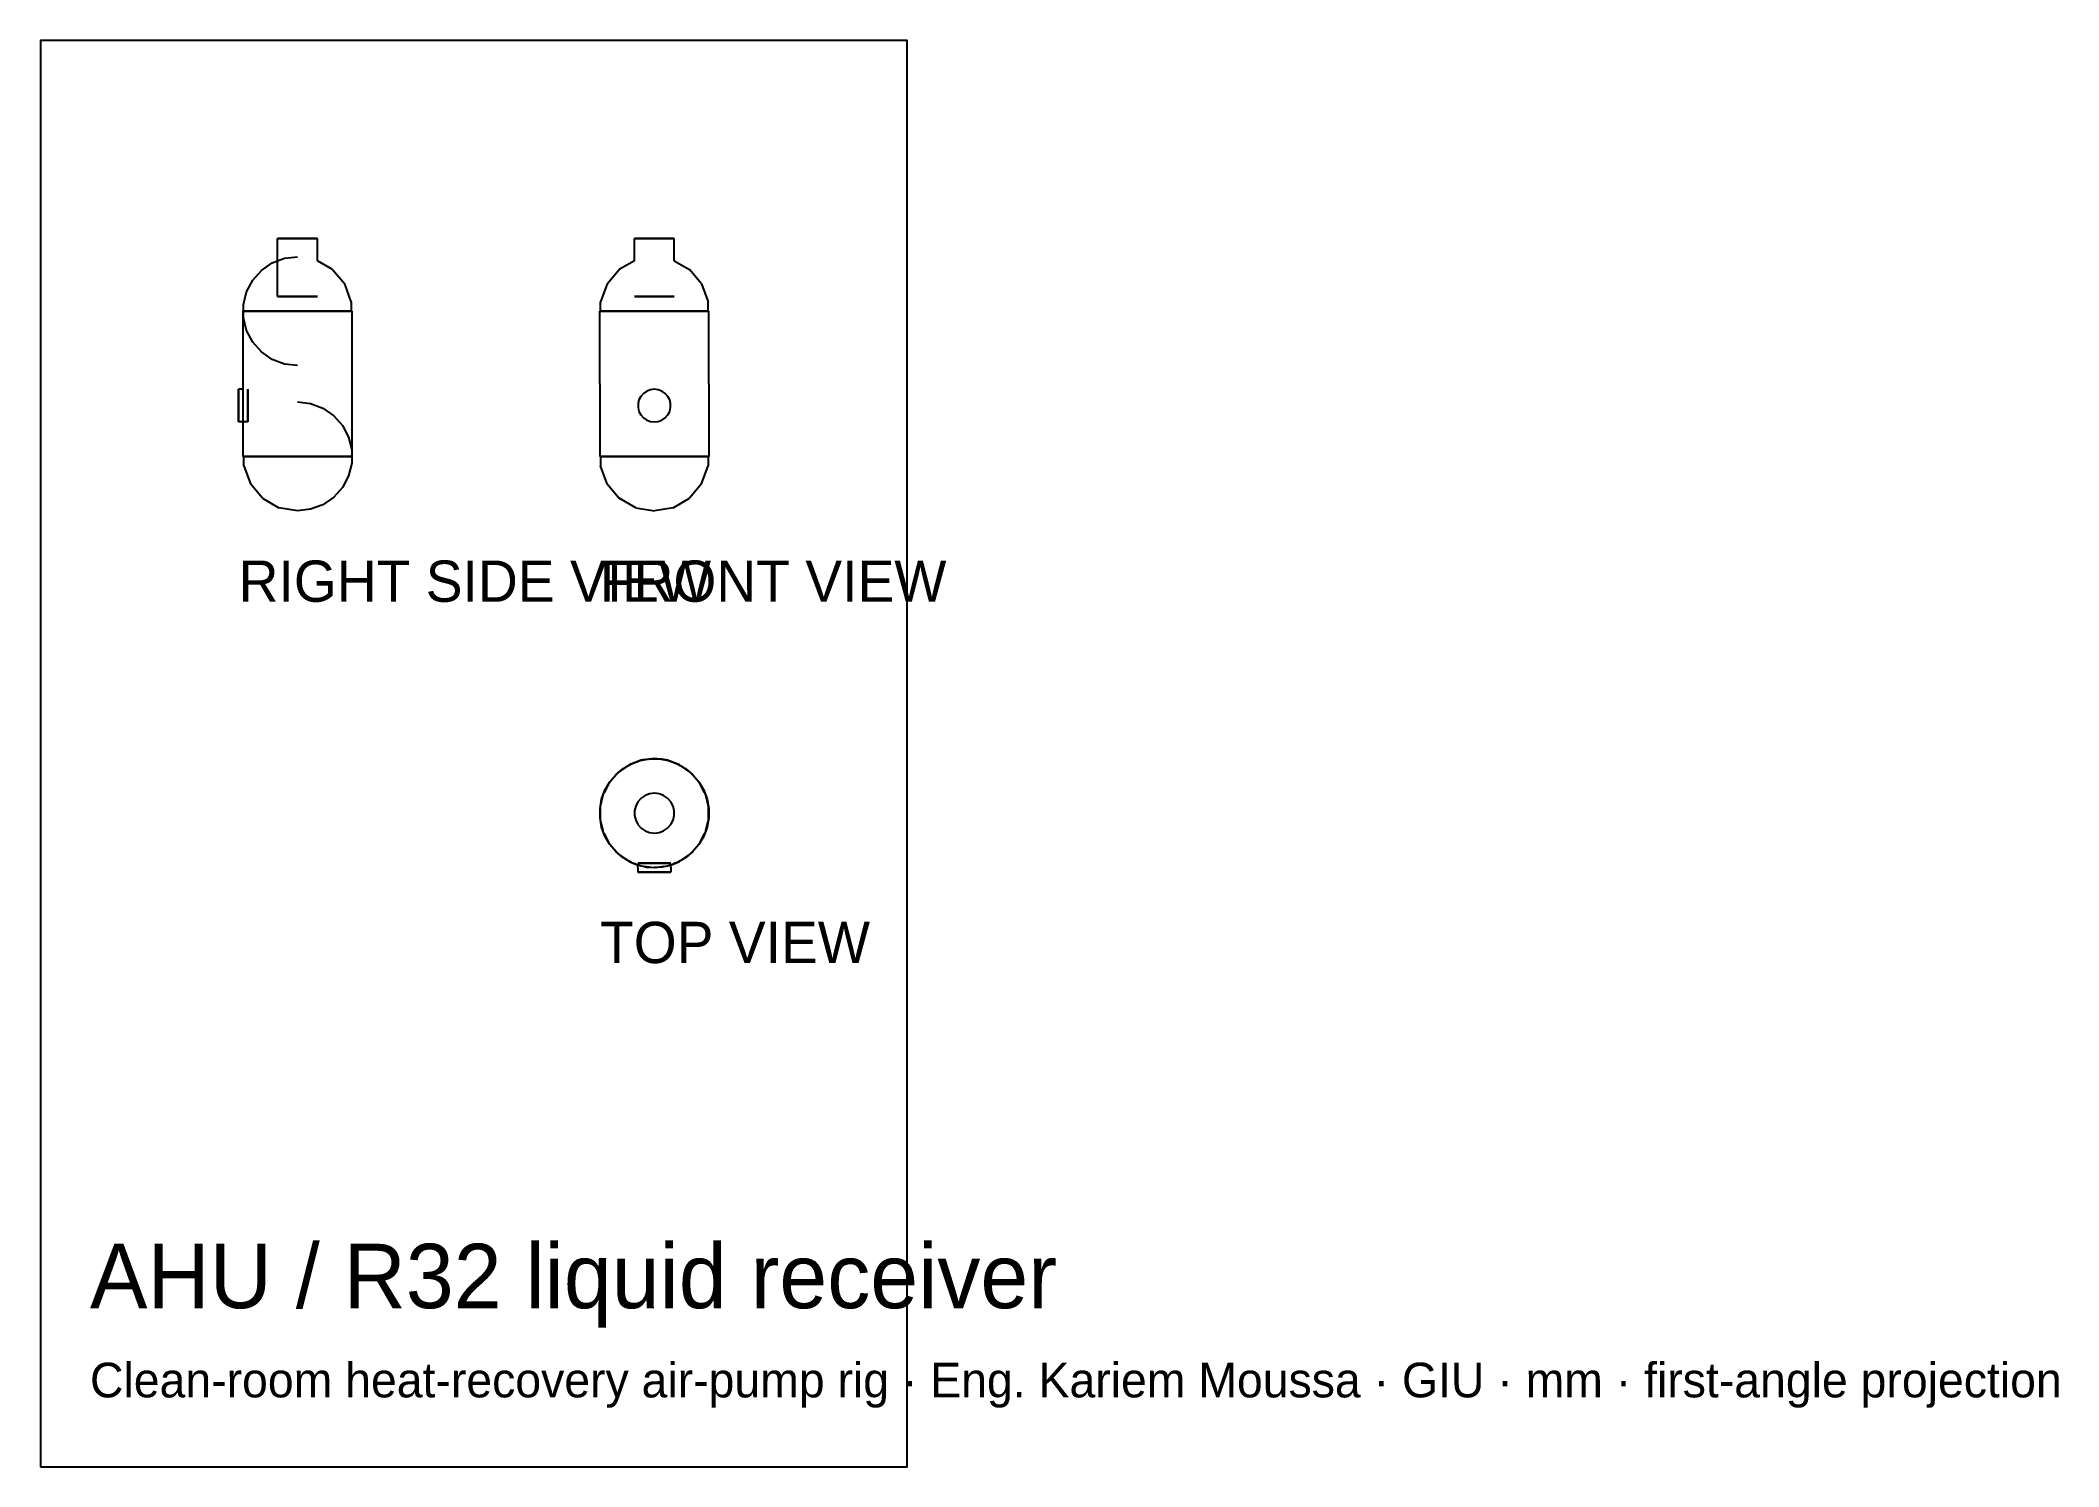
# Model space of a CAD drawing. Header units: millimetres. Extents: x -252 to -130, y -49 to 38.
import ezdxf

# ---------------------------------------------------------------- set-up
doc = ezdxf.new("R2010")
doc.units = ezdxf.units.MM
for name, color, linetype in [('BORDER', 7, 'Continuous'), ('HIDDEN', 8, 'Continuous'), ('TEXT', 5, 'Continuous'), ('VISIBLE', 7, 'Continuous')]:
    doc.layers.add(name, color=color, linetype=linetype)

msp = doc.modelspace()

# ---------------------------------------------------------------- linework, layer by layer
at = {"layer": 'BORDER'}
msp.add_lwpolyline([(-252.27, -48.78), (-199.8, -48.78), (-199.8, 37.6), (-252.27, 37.6)], close=True, dxfattribs=at)
at = {"layer": 'HIDDEN'}
for points in [[(-237.87, 25.6), (-237.91, 25.6)], [(-237.77, 25.6), (-237.87, 25.6)], [(-237.61, 25.6), (-237.77, 25.6)], [(-237.39, 25.6), (-237.61, 25.6)], [(-237.49, 24.4), (-236.7, 24.5)], [(-237.13, 25.6), (-237.39, 25.6)], [(-236.85, 25.6), (-237.13, 25.6)], [(-236.55, 25.6), (-236.85, 25.6)], [(-236.27, 25.6), (-236.55, 25.6)], [(-236.01, 25.6), (-236.27, 25.6)], [(-235.79, 25.6), (-236.01, 25.6)], [(-235.63, 25.6), (-235.79, 25.6)], [(-235.53, 25.6), (-235.63, 25.6)], [(-235.49, 25.6), (-235.53, 25.6)], [(-216.3, 25.6), (-216.31, 25.6)], [(-216.23, 25.6), (-216.3, 25.6)], [(-216.1, 25.6), (-216.23, 25.6)], [(-215.9, 25.6), (-216.1, 25.6)], [(-215.66, 25.6), (-215.9, 25.6)], [(-215.39, 25.6), (-215.66, 25.6)], [(-215.1, 25.6), (-215.39, 25.6)], [(-214.81, 25.6), (-215.1, 25.6)], [(-214.54, 25.6), (-214.81, 25.6)], [(-214.3, 25.6), (-214.54, 25.6)], [(-214.1, 25.6), (-214.3, 25.6)], [(-213.97, 25.6), (-214.1, 25.6)], [(-213.9, 25.6), (-213.97, 25.6)], [(-213.89, 25.6), (-213.9, 25.6)], [(-237.91, 24.24), (-237.49, 24.4)], [(-237.91, 22.08), (-237.91, 24.24)], [(-237.87, 22.08), (-237.91, 22.08)], [(-237.91, 22.08), (-237.87, 22.08)], [(-237.77, 22.08), (-237.87, 22.08)], [(-237.87, 22.08), (-237.77, 22.08)], [(-237.61, 22.08), (-237.77, 22.08)], [(-237.77, 22.08), (-237.61, 22.08)], [(-237.39, 22.08), (-237.61, 22.08)], [(-237.61, 22.08), (-237.39, 22.08)], [(-237.13, 22.08), (-237.39, 22.08)], [(-237.39, 22.08), (-237.13, 22.08)], [(-236.85, 22.08), (-237.13, 22.08)], [(-237.13, 22.08), (-236.85, 22.08)], [(-236.55, 22.08), (-236.85, 22.08)], [(-236.85, 22.08), (-236.55, 22.08)], [(-236.27, 22.08), (-236.55, 22.08)], [(-236.55, 22.08), (-236.27, 22.08)], [(-236.01, 22.08), (-236.27, 22.08)], [(-236.27, 22.08), (-236.01, 22.08)], [(-235.79, 22.08), (-236.01, 22.08)], [(-236.01, 22.08), (-235.79, 22.08)], [(-235.63, 22.08), (-235.79, 22.08)], [(-235.79, 22.08), (-235.63, 22.08)], [(-235.53, 22.08), (-235.63, 22.08)], [(-235.63, 22.08), (-235.53, 22.08)], [(-235.49, 22.08), (-235.53, 22.08)], [(-235.53, 22.08), (-235.49, 22.08)], [(-216.31, 22.08), (-216.3, 22.08)], [(-216.3, 22.08), (-216.31, 22.08)], [(-216.3, 22.08), (-216.23, 22.08)], [(-216.23, 22.08), (-216.3, 22.08)], [(-216.23, 22.08), (-216.1, 22.08)], [(-216.1, 22.08), (-216.23, 22.08)], [(-216.1, 22.08), (-215.9, 22.08)], [(-215.9, 22.08), (-216.1, 22.08)], [(-215.9, 22.08), (-215.66, 22.08)], [(-215.66, 22.08), (-215.9, 22.08)], [(-215.66, 22.08), (-215.39, 22.08)], [(-215.39, 22.08), (-215.66, 22.08)], [(-215.39, 22.08), (-215.1, 22.08)], [(-215.1, 22.08), (-215.39, 22.08)], [(-214.81, 22.08), (-215.1, 22.08)], [(-215.1, 22.08), (-214.81, 22.08)], [(-214.54, 22.08), (-214.81, 22.08)], [(-214.81, 22.08), (-214.54, 22.08)], [(-214.3, 22.08), (-214.54, 22.08)], [(-214.54, 22.08), (-214.3, 22.08)], [(-214.1, 22.08), (-214.3, 22.08)], [(-214.3, 22.08), (-214.1, 22.08)], [(-213.97, 22.08), (-214.1, 22.08)], [(-214.1, 22.08), (-213.97, 22.08)], [(-213.9, 22.08), (-213.97, 22.08)], [(-213.97, 22.08), (-213.9, 22.08)], [(-213.89, 22.08), (-213.9, 22.08)], [(-213.9, 22.08), (-213.89, 22.08)], [(-239.9, 21.2), (-240, 21.2)], [(-239.98, 20.8), (-239.98, 21.2)], [(-239.79, 20.03), (-239.98, 20.8)], [(-239.62, 21.2), (-239.9, 21.2)], [(-239.17, 21.2), (-239.62, 21.2)], [(-238.57, 21.2), (-239.17, 21.2)], [(-237.87, 21.2), (-238.57, 21.2)], [(-237.1, 21.2), (-237.87, 21.2)], [(-236.3, 21.2), (-237.1, 21.2)], [(-235.53, 21.2), (-236.3, 21.2)], [(-234.83, 21.2), (-235.53, 21.2)], [(-234.23, 21.2), (-234.83, 21.2)], [(-233.78, 21.2), (-234.23, 21.2)], [(-233.5, 21.2), (-233.78, 21.2)], [(-233.4, 21.2), (-233.5, 21.2)], [(-218.38, 21.2), (-218.4, 21.2)], [(-218.19, 21.2), (-218.38, 21.2)], [(-217.82, 21.2), (-218.19, 21.2)], [(-217.29, 21.2), (-217.82, 21.2)], [(-216.63, 21.2), (-217.29, 21.2)], [(-215.89, 21.2), (-216.63, 21.2)], [(-215.1, 21.2), (-215.89, 21.2)], [(-214.31, 21.2), (-215.1, 21.2)], [(-213.57, 21.2), (-214.31, 21.2)], [(-212.91, 21.2), (-213.57, 21.2)], [(-212.38, 21.2), (-212.91, 21.2)], [(-212.01, 21.2), (-212.38, 21.2)], [(-211.82, 21.2), (-212.01, 21.2)], [(-211.8, 21.2), (-211.82, 21.2)], [(-239.42, 19.33), (-239.79, 20.03)], [(-238.89, 18.73), (-239.42, 19.33)], [(-238.23, 18.28), (-238.89, 18.73)], [(-237.49, 18), (-238.23, 18.28)], [(-236.7, 17.9), (-237.49, 18)], [(-240.27, 16.47), (-240.27, 16.44)], [(-240.27, 16.44), (-240.27, 16.36)], [(-240.27, 16.36), (-240.27, 16.22)], [(-240.27, 16.22), (-240.27, 16.04)], [(-240.27, 16.04), (-240.27, 15.83)], [(-240, 14.49), (-240, 16.47)], [(-239.72, 16.47), (-239.72, 16.44)], [(-239.72, 16.44), (-239.72, 16.47)], [(-239.72, 16.44), (-239.72, 16.36)], [(-239.72, 16.36), (-239.72, 16.44)], [(-239.72, 16.36), (-239.72, 16.22)], [(-239.72, 16.22), (-239.72, 16.36)], [(-239.72, 16.22), (-239.72, 16.04)], [(-239.72, 16.04), (-239.72, 16.22)], [(-239.72, 16.04), (-239.72, 15.83)], [(-239.72, 15.83), (-239.72, 16.04)], [(-215.91, 16.04), (-216.03, 15.83)], [(-215.76, 16.22), (-215.91, 16.04)], [(-215.56, 16.36), (-215.76, 16.22)], [(-215.34, 16.44), (-215.56, 16.36)], [(-215.1, 16.47), (-215.34, 16.44)], [(-214.86, 16.44), (-215.1, 16.47)], [(-214.64, 16.36), (-214.86, 16.44)], [(-214.44, 16.22), (-214.64, 16.36)], [(-214.29, 16.04), (-214.44, 16.22)], [(-214.17, 15.83), (-214.29, 16.04)], [(-240.27, 15.83), (-240.27, 15.6)], [(-240.27, 15.6), (-240.27, 15.36)], [(-240.27, 15.36), (-240.27, 15.13)], [(-240.27, 15.13), (-240.27, 14.92)], [(-240.27, 14.92), (-240.27, 14.74)], [(-240.27, 14.74), (-240.27, 14.6)], [(-239.72, 15.83), (-239.72, 15.6)], [(-239.72, 15.6), (-239.72, 15.83)], [(-239.72, 15.6), (-239.72, 15.36)], [(-239.72, 15.36), (-239.72, 15.6)], [(-239.72, 15.36), (-239.72, 15.13)], [(-239.72, 15.13), (-239.72, 15.36)], [(-239.72, 15.13), (-239.72, 14.92)], [(-239.72, 14.92), (-239.72, 15.13)], [(-239.72, 14.92), (-239.72, 14.74)], [(-239.72, 14.74), (-239.72, 14.92)], [(-239.72, 14.74), (-239.72, 14.6)], [(-239.72, 14.6), (-239.72, 14.74)], [(-236.7, 15.7), (-235.91, 15.6)], [(-235.91, 15.6), (-235.17, 15.32)], [(-235.17, 15.32), (-234.51, 14.87)], [(-234.51, 14.87), (-233.98, 14.27)], [(-216.03, 15.83), (-216.08, 15.6)], [(-216.08, 15.6), (-216.08, 15.36)], [(-216.08, 15.36), (-216.03, 15.13)], [(-216.03, 15.13), (-215.91, 14.92)], [(-215.91, 14.92), (-215.76, 14.74)], [(-215.76, 14.74), (-215.56, 14.6)], [(-214.64, 14.6), (-214.44, 14.74)], [(-214.44, 14.74), (-214.29, 14.92)], [(-214.29, 14.92), (-214.17, 15.13)], [(-214.12, 15.6), (-214.17, 15.83)], [(-214.17, 15.13), (-214.12, 15.36)], [(-214.12, 15.36), (-214.12, 15.6)], [(-240.27, 14.6), (-240.27, 14.52)], [(-240.27, 14.52), (-240.27, 14.49)], [(-239.72, 14.49), (-240, 14.49)], [(-239.72, 14.6), (-239.72, 14.52)], [(-239.72, 14.52), (-239.72, 14.6)], [(-239.72, 14.52), (-239.72, 14.49)], [(-239.72, 14.49), (-239.72, 14.52)], [(-233.98, 14.27), (-233.61, 13.57)], [(-233.61, 13.57), (-233.42, 12.8)], [(-215.56, 14.6), (-215.34, 14.52)], [(-215.34, 14.52), (-215.1, 14.49)], [(-215.1, 14.49), (-214.86, 14.52)], [(-214.86, 14.52), (-214.64, 14.6)], [(-239.9, 12.4), (-240, 12.4)], [(-239.62, 12.4), (-239.9, 12.4)], [(-239.17, 12.4), (-239.62, 12.4)], [(-238.57, 12.4), (-239.17, 12.4)], [(-237.87, 12.4), (-238.57, 12.4)], [(-237.1, 12.4), (-237.87, 12.4)], [(-236.3, 12.4), (-237.1, 12.4)], [(-235.53, 12.4), (-236.3, 12.4)], [(-234.83, 12.4), (-235.53, 12.4)], [(-234.23, 12.4), (-234.83, 12.4)], [(-233.78, 12.4), (-234.23, 12.4)], [(-233.5, 12.4), (-233.78, 12.4)], [(-233.4, 12.4), (-233.5, 12.4)], [(-233.42, 12.8), (-233.42, 12.4)], [(-218.38, 12.4), (-218.4, 12.4)], [(-218.19, 12.4), (-218.38, 12.4)], [(-217.82, 12.4), (-218.19, 12.4)], [(-217.29, 12.4), (-217.82, 12.4)], [(-216.63, 12.4), (-217.29, 12.4)], [(-215.89, 12.4), (-216.63, 12.4)], [(-215.1, 12.4), (-215.89, 12.4)], [(-214.31, 12.4), (-215.1, 12.4)], [(-213.57, 12.4), (-214.31, 12.4)], [(-212.91, 12.4), (-213.57, 12.4)], [(-212.38, 12.4), (-212.91, 12.4)], [(-212.01, 12.4), (-212.38, 12.4)], [(-211.82, 12.4), (-212.01, 12.4)], [(-211.8, 12.4), (-211.82, 12.4)], [(-215.89, -6), (-216.63, -6.28)], [(-215.92, -6.01), (-216.58, -6.26)], [(-215.1, -5.9), (-215.89, -6)], [(-215.2, -5.91), (-215.79, -5.98)], [(-214.31, -6), (-215.1, -5.9)], [(-214.41, -5.98), (-215, -5.91)], [(-213.57, -6.28), (-214.31, -6)], [(-213.62, -6.26), (-214.28, -6.01)], [(-217.82, -7.33), (-218.19, -8.03)], [(-217.29, -6.73), (-217.82, -7.33)], [(-217.34, -6.79), (-217.81, -7.32)], [(-216.63, -6.28), (-217.29, -6.73)], [(-216.73, -6.35), (-217.19, -6.66)], [(-212.91, -6.73), (-213.57, -6.28)], [(-213.01, -6.66), (-213.47, -6.35)], [(-212.38, -7.33), (-212.91, -6.73)], [(-212.39, -7.32), (-212.86, -6.79)], [(-212.01, -8.03), (-212.38, -7.33)], [(-218.19, -8.03), (-218.38, -8.8)], [(-218.21, -8.14), (-218.35, -8.69)], [(-217.84, -7.37), (-218.14, -7.95)], [(-216.1, -8.51), (-216.23, -8.77)], [(-215.9, -8.29), (-216.1, -8.51)], [(-215.66, -8.13), (-215.9, -8.29)], [(-215.39, -8.03), (-215.66, -8.13)], [(-215.1, -7.99), (-215.39, -8.03)], [(-214.81, -8.03), (-215.1, -7.99)], [(-214.54, -8.13), (-214.81, -8.03)], [(-214.3, -8.29), (-214.54, -8.13)], [(-214.1, -8.51), (-214.3, -8.29)], [(-213.97, -8.77), (-214.1, -8.51)], [(-212.06, -7.95), (-212.36, -7.37)], [(-211.82, -8.8), (-212.01, -8.03)], [(-211.85, -8.69), (-211.99, -8.14)], [(-218.38, -8.8), (-218.38, -9.6)], [(-218.38, -8.85), (-218.38, -9.55)], [(-218.38, -9.6), (-218.19, -10.37)], [(-218.35, -9.71), (-218.21, -10.26)], [(-216.23, -8.77), (-216.3, -9.05)], [(-216.3, -9.05), (-216.3, -9.35)], [(-216.3, -9.35), (-216.23, -9.63)], [(-216.23, -9.63), (-216.1, -9.89)], [(-214.1, -9.89), (-213.97, -9.63)], [(-213.9, -9.05), (-213.97, -8.77)], [(-213.97, -9.63), (-213.9, -9.35)], [(-213.9, -9.35), (-213.9, -9.05)], [(-212.01, -10.37), (-211.82, -9.6)], [(-211.99, -10.26), (-211.85, -9.71)], [(-211.82, -9.6), (-211.82, -8.8)], [(-211.82, -9.55), (-211.82, -8.85)], [(-218.19, -10.37), (-217.82, -11.07)], [(-218.14, -10.45), (-217.84, -11.03)], [(-216.1, -9.89), (-215.9, -10.11)], [(-215.9, -10.11), (-215.66, -10.27)], [(-215.66, -10.27), (-215.39, -10.37)], [(-215.39, -10.37), (-215.1, -10.41)], [(-215.1, -10.41), (-214.81, -10.37)], [(-214.81, -10.37), (-214.54, -10.27)], [(-214.54, -10.27), (-214.3, -10.11)], [(-214.3, -10.11), (-214.1, -9.89)], [(-212.38, -11.07), (-212.01, -10.37)], [(-212.36, -11.03), (-212.06, -10.45)], [(-217.82, -11.07), (-217.29, -11.67)], [(-217.81, -11.08), (-217.34, -11.61)], [(-217.29, -11.67), (-216.63, -12.12)], [(-217.19, -11.74), (-216.73, -12.05)], [(-216.63, -12.12), (-215.89, -12.4)], [(-216.58, -12.14), (-216.3, -12.25)], [(-214.31, -12.4), (-213.57, -12.12)], [(-213.9, -12.25), (-213.62, -12.14)], [(-213.57, -12.12), (-212.91, -11.67)], [(-213.47, -12.05), (-213.01, -11.74)], [(-212.91, -11.67), (-212.38, -11.07)], [(-212.86, -11.61), (-212.39, -11.08)], [(-216.09, -12.23), (-216.08, -12.23)], [(-216.08, -12.23), (-216.09, -12.23)], [(-216.09, -12.78), (-216.08, -12.78)], [(-216.08, -12.23), (-216.03, -12.23)], [(-216.03, -12.23), (-216.08, -12.23)], [(-216.08, -12.78), (-216.03, -12.78)], [(-216.03, -12.23), (-215.91, -12.23)], [(-215.91, -12.23), (-216.03, -12.23)], [(-216.03, -12.78), (-215.91, -12.78)], [(-215.91, -12.23), (-215.76, -12.23)], [(-215.76, -12.23), (-215.91, -12.23)], [(-215.91, -12.78), (-215.76, -12.78)], [(-215.89, -12.4), (-215.1, -12.5)], [(-215.76, -12.23), (-215.56, -12.23)], [(-215.56, -12.23), (-215.76, -12.23)], [(-215.76, -12.78), (-215.56, -12.78)], [(-215.7, -12.43), (-215.1, -12.5)], [(-215.56, -12.23), (-215.34, -12.23)], [(-215.34, -12.23), (-215.56, -12.23)], [(-215.56, -12.78), (-215.34, -12.78)], [(-215.34, -12.23), (-215.1, -12.23)], [(-215.1, -12.23), (-215.34, -12.23)], [(-215.34, -12.78), (-215.1, -12.78)], [(-214.86, -12.23), (-215.1, -12.23)], [(-215.1, -12.23), (-214.86, -12.23)], [(-215.1, -12.5), (-214.31, -12.4)], [(-215.1, -12.5), (-214.5, -12.43)], [(-215.1, -12.78), (-214.86, -12.78)], [(-214.64, -12.23), (-214.86, -12.23)], [(-214.86, -12.23), (-214.64, -12.23)], [(-214.86, -12.78), (-214.64, -12.78)], [(-214.44, -12.23), (-214.64, -12.23)], [(-214.64, -12.23), (-214.44, -12.23)], [(-214.64, -12.78), (-214.44, -12.78)], [(-214.29, -12.23), (-214.44, -12.23)], [(-214.44, -12.23), (-214.29, -12.23)], [(-214.44, -12.78), (-214.29, -12.78)], [(-214.17, -12.23), (-214.29, -12.23)], [(-214.29, -12.23), (-214.17, -12.23)], [(-214.29, -12.78), (-214.17, -12.78)], [(-214.12, -12.23), (-214.17, -12.23)], [(-214.17, -12.23), (-214.12, -12.23)], [(-214.17, -12.78), (-214.12, -12.78)], [(-214.11, -12.23), (-214.12, -12.23)], [(-214.12, -12.23), (-214.11, -12.23)], [(-214.12, -12.78), (-214.11, -12.78)]]:
    msp.add_lwpolyline(points, dxfattribs=at)
at = {"layer": 'VISIBLE'}
for points in [[(-237.91, 24.24), (-237.91, 25.6)], [(-237.91, 25.6), (-237.87, 25.6)], [(-237.87, 25.6), (-237.77, 25.6)], [(-237.77, 25.6), (-237.61, 25.6)], [(-237.61, 25.6), (-237.39, 25.6)], [(-237.39, 25.6), (-237.13, 25.6)], [(-237.13, 25.6), (-236.85, 25.6)], [(-236.85, 25.6), (-236.55, 25.6)], [(-236.55, 25.6), (-236.27, 25.6)], [(-236.27, 25.6), (-236.01, 25.6)], [(-236.01, 25.6), (-235.79, 25.6)], [(-235.79, 25.6), (-235.63, 25.6)], [(-235.63, 25.6), (-235.53, 25.6)], [(-235.53, 25.6), (-235.49, 25.6)], [(-235.49, 24.25), (-235.49, 25.6)], [(-216.31, 25.6), (-216.3, 25.6)], [(-216.31, 24.25), (-216.31, 25.6)], [(-216.3, 25.6), (-216.23, 25.6)], [(-216.23, 25.6), (-216.1, 25.6)], [(-216.1, 25.6), (-215.9, 25.6)], [(-215.9, 25.6), (-215.66, 25.6)], [(-215.66, 25.6), (-215.39, 25.6)], [(-215.39, 25.6), (-215.1, 25.6)], [(-215.1, 25.6), (-214.81, 25.6)], [(-214.81, 25.6), (-214.54, 25.6)], [(-214.54, 25.6), (-214.3, 25.6)], [(-214.3, 25.6), (-214.1, 25.6)], [(-214.1, 25.6), (-213.97, 25.6)], [(-213.97, 25.6), (-213.9, 25.6)], [(-213.9, 25.6), (-213.89, 25.6)], [(-213.89, 24.25), (-213.89, 25.6)], [(-239.42, 23.07), (-238.89, 23.67)], [(-238.89, 23.67), (-238.23, 24.12)], [(-238.23, 24.12), (-237.91, 24.24)], [(-234.58, 23.73), (-235.49, 24.25)], [(-234.58, 23.73), (-233.84, 22.85)], [(-217.96, 22.85), (-217.22, 23.73)], [(-216.31, 24.25), (-217.22, 23.73)], [(-213.89, 24.25), (-212.98, 23.73)], [(-212.24, 22.85), (-212.98, 23.73)], [(-239.98, 21.6), (-239.79, 22.37)], [(-239.79, 22.37), (-239.42, 23.07)], [(-233.45, 21.77), (-233.84, 22.85)], [(-217.96, 22.85), (-218.35, 21.77)], [(-212.24, 22.85), (-211.85, 21.77)], [(-240, 16.47), (-240, 21.2)], [(-240, 21.2), (-239.9, 21.2)], [(-239.98, 21.2), (-239.98, 21.6)], [(-239.9, 21.2), (-239.62, 21.2)], [(-239.62, 21.2), (-239.17, 21.2)], [(-239.17, 21.2), (-238.57, 21.2)], [(-238.57, 21.2), (-237.87, 21.2)], [(-237.87, 21.2), (-237.1, 21.2)], [(-237.1, 21.2), (-236.3, 21.2)], [(-236.3, 21.2), (-235.53, 21.2)], [(-235.53, 21.2), (-234.83, 21.2)], [(-234.83, 21.2), (-234.23, 21.2)], [(-234.23, 21.2), (-233.78, 21.2)], [(-233.78, 21.2), (-233.5, 21.2)], [(-233.5, 21.2), (-233.4, 21.2)], [(-233.45, 21.77), (-233.45, 21.2)], [(-233.4, 12.4), (-233.4, 21.2)], [(-218.4, 21.2), (-218.38, 21.2)], [(-218.4, 16.8), (-218.4, 21.2)], [(-218.38, 21.2), (-218.19, 21.2)], [(-218.35, 21.2), (-218.35, 21.77)], [(-218.19, 21.2), (-217.82, 21.2)], [(-217.82, 21.2), (-217.29, 21.2)], [(-217.29, 21.2), (-216.63, 21.2)], [(-216.63, 21.2), (-215.89, 21.2)], [(-215.89, 21.2), (-215.1, 21.2)], [(-215.1, 21.2), (-214.31, 21.2)], [(-214.31, 21.2), (-213.57, 21.2)], [(-213.57, 21.2), (-212.91, 21.2)], [(-212.91, 21.2), (-212.38, 21.2)], [(-212.38, 21.2), (-212.01, 21.2)], [(-212.01, 21.2), (-211.82, 21.2)], [(-211.85, 21.2), (-211.85, 21.77)], [(-211.82, 21.2), (-211.8, 21.2)], [(-211.8, 16.8), (-211.8, 21.2)], [(-240.27, 16.44), (-240.27, 16.47)], [(-240, 16.47), (-240.27, 16.47)], [(-240.27, 16.36), (-240.27, 16.44)], [(-240.27, 16.22), (-240.27, 16.36)], [(-240.27, 16.04), (-240.27, 16.22)], [(-240.27, 15.83), (-240.27, 16.04)], [(-218.4, 16.8), (-218.4, 12.4)], [(-215.91, 16.04), (-216.03, 15.83)], [(-215.76, 16.22), (-215.91, 16.04)], [(-215.56, 16.36), (-215.76, 16.22)], [(-215.34, 16.44), (-215.56, 16.36)], [(-215.1, 16.47), (-215.34, 16.44)], [(-214.86, 16.44), (-215.1, 16.47)], [(-214.64, 16.36), (-214.86, 16.44)], [(-214.44, 16.22), (-214.64, 16.36)], [(-214.29, 16.04), (-214.44, 16.22)], [(-214.17, 15.83), (-214.29, 16.04)], [(-211.8, 16.8), (-211.8, 12.4)], [(-240.27, 15.6), (-240.27, 15.83)], [(-240.27, 15.36), (-240.27, 15.6)], [(-240.27, 15.13), (-240.27, 15.36)], [(-240.27, 14.92), (-240.27, 15.13)], [(-240.27, 14.74), (-240.27, 14.92)], [(-240.27, 14.6), (-240.27, 14.74)], [(-216.03, 15.83), (-216.08, 15.6)], [(-216.08, 15.6), (-216.08, 15.36)], [(-216.08, 15.36), (-216.03, 15.13)], [(-216.03, 15.13), (-215.91, 14.92)], [(-215.91, 14.92), (-215.76, 14.74)], [(-215.76, 14.74), (-215.56, 14.6)], [(-214.64, 14.6), (-214.44, 14.74)], [(-214.44, 14.74), (-214.29, 14.92)], [(-214.29, 14.92), (-214.17, 15.13)], [(-214.12, 15.6), (-214.17, 15.83)], [(-214.17, 15.13), (-214.12, 15.36)], [(-214.12, 15.36), (-214.12, 15.6)], [(-240.27, 14.52), (-240.27, 14.6)], [(-240.27, 14.49), (-240.27, 14.52)], [(-240, 14.49), (-240.27, 14.49)], [(-240, 12.4), (-240, 14.49)], [(-215.56, 14.6), (-215.34, 14.52)], [(-215.34, 14.52), (-215.1, 14.49)], [(-215.1, 14.49), (-214.86, 14.52)], [(-214.86, 14.52), (-214.64, 14.6)], [(-240, 12.4), (-239.9, 12.4)], [(-239.95, 11.83), (-239.95, 12.4)], [(-239.9, 12.4), (-239.62, 12.4)], [(-239.62, 12.4), (-239.17, 12.4)], [(-239.17, 12.4), (-238.57, 12.4)], [(-238.57, 12.4), (-237.87, 12.4)], [(-237.87, 12.4), (-237.1, 12.4)], [(-237.1, 12.4), (-236.3, 12.4)], [(-236.3, 12.4), (-235.53, 12.4)], [(-235.53, 12.4), (-234.83, 12.4)], [(-234.83, 12.4), (-234.23, 12.4)], [(-234.23, 12.4), (-233.78, 12.4)], [(-233.78, 12.4), (-233.5, 12.4)], [(-233.5, 12.4), (-233.4, 12.4)], [(-233.42, 12.4), (-233.42, 12)], [(-218.4, 12.4), (-218.38, 12.4)], [(-218.38, 12.4), (-218.19, 12.4)], [(-218.35, 12.4), (-218.35, 11.83)], [(-218.19, 12.4), (-217.82, 12.4)], [(-217.82, 12.4), (-217.29, 12.4)], [(-217.29, 12.4), (-216.63, 12.4)], [(-216.63, 12.4), (-215.89, 12.4)], [(-215.89, 12.4), (-215.1, 12.4)], [(-215.1, 12.4), (-214.31, 12.4)], [(-214.31, 12.4), (-213.57, 12.4)], [(-213.57, 12.4), (-212.91, 12.4)], [(-212.91, 12.4), (-212.38, 12.4)], [(-212.38, 12.4), (-212.01, 12.4)], [(-212.01, 12.4), (-211.82, 12.4)], [(-211.85, 12.4), (-211.85, 11.83)], [(-211.82, 12.4), (-211.8, 12.4)], [(-239.95, 11.83), (-239.56, 10.75)], [(-233.61, 11.23), (-233.98, 10.53)], [(-233.42, 12), (-233.61, 11.23)], [(-217.96, 10.75), (-218.35, 11.83)], [(-212.24, 10.75), (-211.85, 11.83)], [(-238.82, 9.87), (-239.56, 10.75)], [(-238.82, 9.87), (-237.83, 9.3)], [(-234.51, 9.93), (-235.17, 9.48)], [(-233.98, 10.53), (-234.51, 9.93)], [(-217.96, 10.75), (-217.22, 9.87)], [(-216.23, 9.3), (-217.22, 9.87)], [(-213.97, 9.3), (-212.98, 9.87)], [(-212.24, 10.75), (-212.98, 9.87)], [(-236.7, 9.1), (-237.83, 9.3)], [(-235.91, 9.2), (-236.7, 9.1)], [(-235.17, 9.48), (-235.91, 9.2)], [(-216.23, 9.3), (-215.1, 9.1)], [(-213.97, 9.3), (-215.1, 9.1)], [(-216.49, -6.21), (-215.95, -6.01)], [(-215.95, -6.01), (-215.39, -5.91)], [(-215.89, -6), (-215.92, -6.01)], [(-215.79, -5.98), (-215.89, -6)], [(-215.66, -5.96), (-215.57, -5.93)], [(-215.57, -5.93), (-215.46, -5.93)], [(-215.39, -5.91), (-214.81, -5.91)], [(-215.28, -5.91), (-215.1, -5.9)], [(-215.1, -5.9), (-215.2, -5.91)], [(-215, -5.91), (-215.1, -5.9)], [(-214.92, -5.91), (-215.1, -5.9)], [(-214.81, -5.91), (-214.25, -6.01)], [(-214.63, -5.93), (-214.74, -5.93)], [(-214.54, -5.96), (-214.63, -5.93)], [(-214.31, -6), (-214.41, -5.98)], [(-214.28, -6.01), (-214.31, -6)], [(-214.25, -6.01), (-213.71, -6.21)], [(-218.09, -7.81), (-217.8, -7.31)], [(-217.82, -7.33), (-217.84, -7.37)], [(-217.81, -7.32), (-217.82, -7.33)], [(-217.8, -7.31), (-217.43, -6.87)], [(-217.43, -6.87), (-216.99, -6.5)], [(-217.29, -6.73), (-217.34, -6.79)], [(-217.19, -6.66), (-217.29, -6.73)], [(-216.99, -6.5), (-216.49, -6.21)], [(-216.63, -6.28), (-216.73, -6.35)], [(-216.58, -6.26), (-216.63, -6.28)], [(-213.71, -6.21), (-213.21, -6.5)], [(-213.57, -6.28), (-213.62, -6.26)], [(-213.47, -6.35), (-213.57, -6.28)], [(-213.21, -6.5), (-212.77, -6.87)], [(-212.91, -6.73), (-213.01, -6.66)], [(-212.86, -6.79), (-212.91, -6.73)], [(-212.77, -6.87), (-212.4, -7.31)], [(-212.4, -7.31), (-212.11, -7.81)], [(-212.38, -7.33), (-212.39, -7.32)], [(-212.36, -7.37), (-212.38, -7.33)], [(-218.39, -8.91), (-218.29, -8.35)], [(-218.29, -8.35), (-218.09, -7.81)], [(-218.19, -8.03), (-218.21, -8.14)], [(-218.14, -7.95), (-218.19, -8.03)], [(-216.1, -8.51), (-216.23, -8.77)], [(-215.9, -8.29), (-216.1, -8.51)], [(-215.66, -8.13), (-215.9, -8.29)], [(-215.39, -8.03), (-215.66, -8.13)], [(-215.1, -7.99), (-215.39, -8.03)], [(-214.81, -8.03), (-215.1, -7.99)], [(-214.54, -8.13), (-214.81, -8.03)], [(-214.3, -8.29), (-214.54, -8.13)], [(-214.1, -8.51), (-214.3, -8.29)], [(-213.97, -8.77), (-214.1, -8.51)], [(-212.11, -7.81), (-211.91, -8.35)], [(-212.01, -8.03), (-212.06, -7.95)], [(-211.99, -8.14), (-212.01, -8.03)], [(-211.91, -8.35), (-211.81, -8.91)], [(-218.39, -9.49), (-218.39, -8.91)], [(-218.29, -10.05), (-218.39, -9.49)], [(-218.35, -8.69), (-218.38, -8.8)], [(-218.38, -8.8), (-218.38, -8.85)], [(-218.38, -9.55), (-218.38, -9.6)], [(-218.38, -9.6), (-218.35, -9.71)], [(-216.23, -8.77), (-216.3, -9.05)], [(-216.3, -9.05), (-216.3, -9.35)], [(-216.3, -9.35), (-216.23, -9.63)], [(-216.23, -9.63), (-216.1, -9.89)], [(-214.1, -9.89), (-213.97, -9.63)], [(-213.9, -9.05), (-213.97, -8.77)], [(-213.97, -9.63), (-213.9, -9.35)], [(-213.9, -9.35), (-213.9, -9.05)], [(-211.81, -9.49), (-211.91, -10.05)], [(-211.82, -8.8), (-211.85, -8.69)], [(-211.85, -9.71), (-211.82, -9.6)], [(-211.82, -8.85), (-211.82, -8.8)], [(-211.82, -9.6), (-211.82, -9.55)], [(-211.81, -8.91), (-211.81, -9.49)], [(-218.09, -10.59), (-218.29, -10.05)], [(-218.21, -10.26), (-218.19, -10.37)], [(-218.19, -10.37), (-218.14, -10.45)], [(-217.8, -11.09), (-218.09, -10.59)], [(-216.1, -9.89), (-215.9, -10.11)], [(-215.9, -10.11), (-215.66, -10.27)], [(-215.66, -10.27), (-215.39, -10.37)], [(-215.39, -10.37), (-215.1, -10.41)], [(-215.1, -10.41), (-214.81, -10.37)], [(-214.81, -10.37), (-214.54, -10.27)], [(-214.54, -10.27), (-214.3, -10.11)], [(-214.3, -10.11), (-214.1, -9.89)], [(-212.11, -10.59), (-212.4, -11.09)], [(-211.91, -10.05), (-212.11, -10.59)], [(-212.06, -10.45), (-212.01, -10.37)], [(-212.01, -10.37), (-211.99, -10.26)], [(-217.84, -11.03), (-217.82, -11.07)], [(-217.82, -11.07), (-217.81, -11.08)], [(-217.43, -11.53), (-217.8, -11.09)], [(-216.99, -11.9), (-217.43, -11.53)], [(-217.34, -11.61), (-217.29, -11.67)], [(-217.29, -11.67), (-217.19, -11.74)], [(-216.49, -12.19), (-216.99, -11.9)], [(-216.73, -12.05), (-216.63, -12.12)], [(-216.63, -12.12), (-216.58, -12.14)], [(-216.49, -12.19), (-216.3, -12.25)], [(-216.49, -12.19), (-216.09, -12.34)], [(-214.11, -12.34), (-213.71, -12.19)], [(-213.71, -12.19), (-213.9, -12.25)], [(-213.21, -11.9), (-213.71, -12.19)], [(-213.62, -12.14), (-213.57, -12.12)], [(-213.57, -12.12), (-213.47, -12.05)], [(-212.77, -11.53), (-213.21, -11.9)], [(-213.01, -11.74), (-212.91, -11.67)], [(-212.91, -11.67), (-212.86, -11.61)], [(-212.4, -11.09), (-212.77, -11.53)], [(-212.39, -11.08), (-212.38, -11.07)], [(-212.38, -11.07), (-212.36, -11.03)], [(-216.3, -12.25), (-215.89, -12.4)], [(-216.09, -12.5), (-216.09, -12.33)], [(-216.09, -12.5), (-216.09, -12.78)], [(-216.08, -12.78), (-216.09, -12.78)], [(-216.03, -12.78), (-216.08, -12.78)], [(-215.91, -12.78), (-216.03, -12.78)], [(-215.76, -12.78), (-215.91, -12.78)], [(-215.89, -12.4), (-215.7, -12.43)], [(-215.56, -12.78), (-215.76, -12.78)], [(-215.7, -12.43), (-215.57, -12.47)], [(-215.57, -12.47), (-215.1, -12.5)], [(-215.34, -12.78), (-215.56, -12.78)], [(-215.1, -12.78), (-215.34, -12.78)], [(-214.63, -12.47), (-215.1, -12.5)], [(-214.86, -12.78), (-215.1, -12.78)], [(-214.64, -12.78), (-214.86, -12.78)], [(-214.44, -12.78), (-214.64, -12.78)], [(-214.5, -12.43), (-214.63, -12.47)], [(-214.5, -12.43), (-214.31, -12.4)], [(-214.29, -12.78), (-214.44, -12.78)], [(-214.31, -12.4), (-213.9, -12.25)], [(-214.17, -12.78), (-214.29, -12.78)], [(-214.12, -12.78), (-214.17, -12.78)], [(-214.11, -12.78), (-214.12, -12.78)], [(-214.11, -12.5), (-214.11, -12.33)], [(-214.11, -12.5), (-214.11, -12.78)]]:
    msp.add_lwpolyline(points, dxfattribs=at)

# ---------------------------------------------------------------- texts
at = {"layer": 'TEXT'}
for s, height, p in [('RIGHT SIDE VIEW', 2.5, (-240.27, 3.6)), ('FRONT VIEW', 2.5, (-218.4, 3.6)), ('TOP VIEW', 2.5, (-218.39, -18.28)), ('AHU / R32 liquid receiver', 3.9, (-249.27, -39.18)), ('Clean-room heat-recovery air-pump rig · Eng. Kariem Moussa · GIU · mm · first-angle projection', 2.1, (-249.27, -44.58))]:
    msp.add_text(s, height=height, dxfattribs=at).set_placement(p)

doc.saveas('drawing.dxf')
